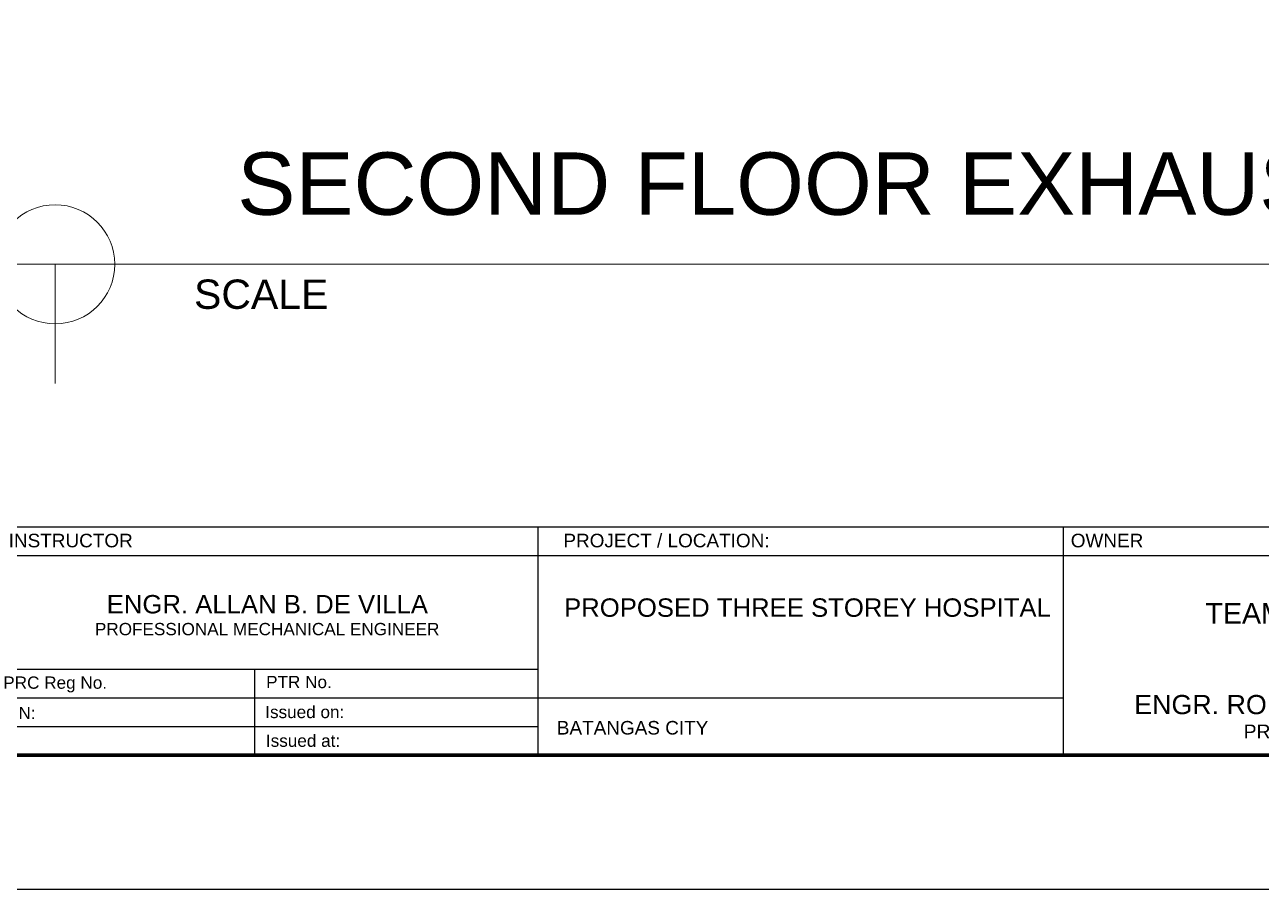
# Model space of a CAD drawing. Header units: millimetres. Extents: x 3 to 434, y 1 to 233.
# Drawn here: x 259.25 to 286.99, y 78.5 to 97.89 of the extents above; entities that cross this region are included whole.
import ezdxf

# ---------------------------------------------------------------- set-up
doc = ezdxf.new("R2010")
doc.units = ezdxf.units.MM
doc.header["$MEASUREMENT"] = 0
for name, color, linetype in [('.1', 1, 'Continuous'), ('SHEET', 3, 'Continuous'), ('text', 7, 'Continuous')]:
    doc.layers.add(name, color=color, linetype=linetype)
doc.layers.add('WALL', color=4, linetype='Continuous', lineweight=30)
doc.styles.add('arial', font='arial.ttf')
doc.styles.get("Standard").update_dxf_attribs({"font": 'arial.ttf'})

msp = doc.modelspace()

# ---------------------------------------------------------------- linework, layer by layer
at = {"layer": '.1', "color": 0}
msp.add_line((225.204, 78.495), (324.48, 78.495), dxfattribs=at)
at = {"color": 0, "linetype": 'ByBlock', "lineweight": 9}
for p, q in [((262.603, 92.513), (257.259, 92.513)), ((259.931, 92.513), (259.931, 89.841)), ((300.573, 92.513), (262.603, 92.513))]:
    msp.add_line(p, q, dxfattribs=at)
msp.add_circle((259.931, 92.513), 1.336, dxfattribs=at)
at = {"layer": 'SHEET', "color": 1}
for p, q in [((231.221, 86.624), (321.472, 86.624)), ((270.767, 81.504), (270.767, 86.624)), ((282.543, 86.624), (282.543, 81.504)), ((247.067, 85.984), (303.638, 85.984)), ((247.067, 83.434), (270.767, 83.434)), ((264.4, 83.434), (264.4, 81.504)), ((247.067, 82.79), (282.543, 82.79)), ((247.067, 82.147), (270.767, 82.147)), ((258.477, 82.147), (268.811, 82.147))]:
    msp.add_line(p, q, dxfattribs=at)
at = {"layer": 'WALL', "color": 1, "linetype": 'Continuous', "const_width": 0.0853}
msp.add_lwpolyline([(231.221, 81.504), (321.472, 81.504), (321.472, 145.883), (231.221, 145.883)], close=True, dxfattribs=at)

# ---------------------------------------------------------------- texts
at = {"color": 0, "linetype": 'ByBlock', "lineweight": 9}
for s, height, p in [('SECOND FLOOR EXHAUST LAYOUT', 1.4, (264.016, 93.623)), ('SCALE                                                                                                                              1:400', 0.657637, (263.047, 91.514))]:
    msp.add_text(s, height=height, dxfattribs=at).set_placement(p)
at = {"layer": 'text', "style": 'arial'}
for s, height, p in [('INSTRUCTOR', 0.304, (258.889, 86.165)), ('PROJECT / LOCATION:', 0.30402, (271.332, 86.165)), ('PROJECT / LOCATION:', 0.30402, (271.332, 86.165)), ('PROJECT / LOCATION:', 0.30402, (271.332, 86.165)), ('OWNER', 0.304, (282.713, 86.165)), ('ENGR. ALLAN B. DE VILLA', 0.41257, (261.088, 84.683)), ('PROPOSED THREE STOREY HOSPITAL', 0.41257, (271.347, 84.607)), ('TEAM ABU', 0.4598, (285.733, 84.453)), ('PROFESSIONAL MECHANICAL ENGINEER', 0.27505, (260.823, 84.194)), ('PRC Reg No.', 0.27505, (258.768, 82.993)), ('PTR No.', 0.275, (264.663, 83.007)), ('ENGR. RONIEL A. AZUCENA', 0.43038, (284.137, 82.423)), ('TIN:', 0.275, (258.768, 82.311)), ('Issued on:', 0.275, (264.644, 82.334)), ('BATANGAS CITY', 0.30402, (271.185, 81.966)), ('PRESIDENT', 0.3099, (286.591, 81.879)), ('Issued at:', 0.275, (264.659, 81.69))]:
    msp.add_text(s, height=height, dxfattribs=at).set_placement(p)

doc.saveas('drawing.dxf')
